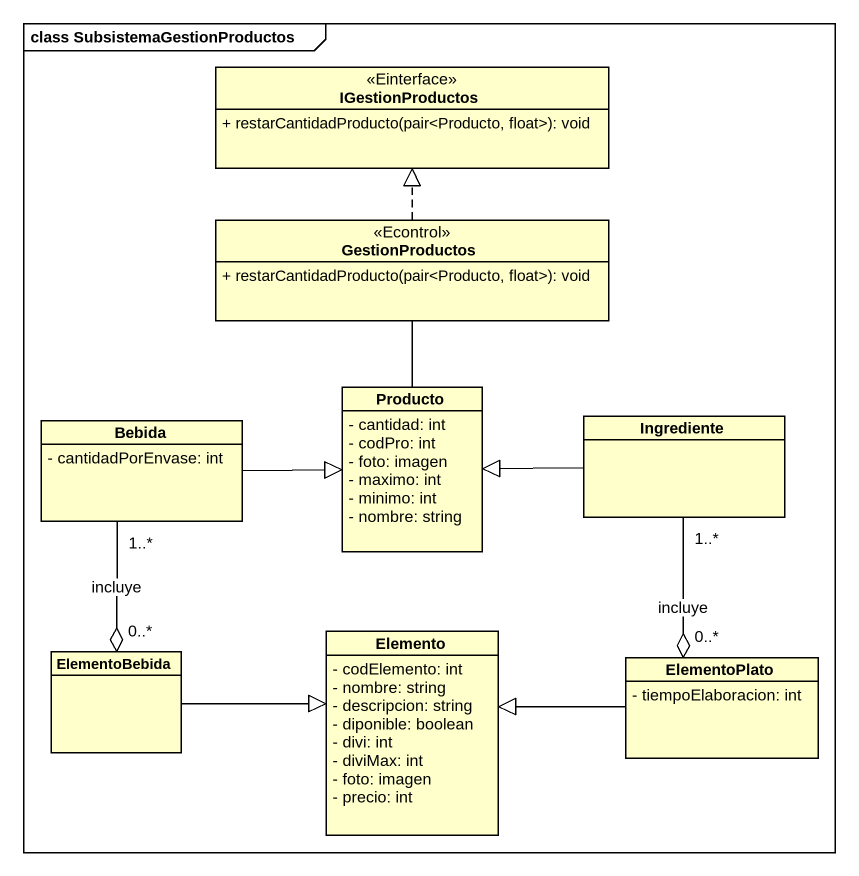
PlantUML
@startuml
mainframe class SubsistemaGestionProductos
hide circle
hide empty members
skinparam classAttributeIconSize 0
class IGestionProductos <<Einterface>> {
  + restarCantidadProducto(pair<Producto, float>): void
}
class GestionProductos <<Econtrol>> {
  + restarCantidadProducto(pair<Producto, float>): void
}
class Producto {
  - cantidad: int
  - codPro: int
  - foto: imagen
  - maximo: int
  - minimo: int
  - nombre: string
}
class Bebida {
  - cantidadPorEnvase: int
}
class Ingrediente
class ElementoBebida
class Elemento {
  - codElemento: int
  - nombre: string
  - descripcion: string
  - diponible: boolean
  - divi: int
  - diviMax: int
  - foto: imagen
  - precio: int
}
class ElementoPlato {
  - tiempoElaboracion: int
}
GestionProductos .up.|> IGestionProductos
GestionProductos -- Producto
Bebida -right-|> Producto
Bebida "1..*" --o "0..*" ElementoBebida : incluye
Ingrediente -left-|> Producto
Ingrediente "1..*" --o "0..*" ElementoPlato : incluye
ElementoBebida -right-|> Elemento
ElementoPlato -left-|> Elemento
@enduml
